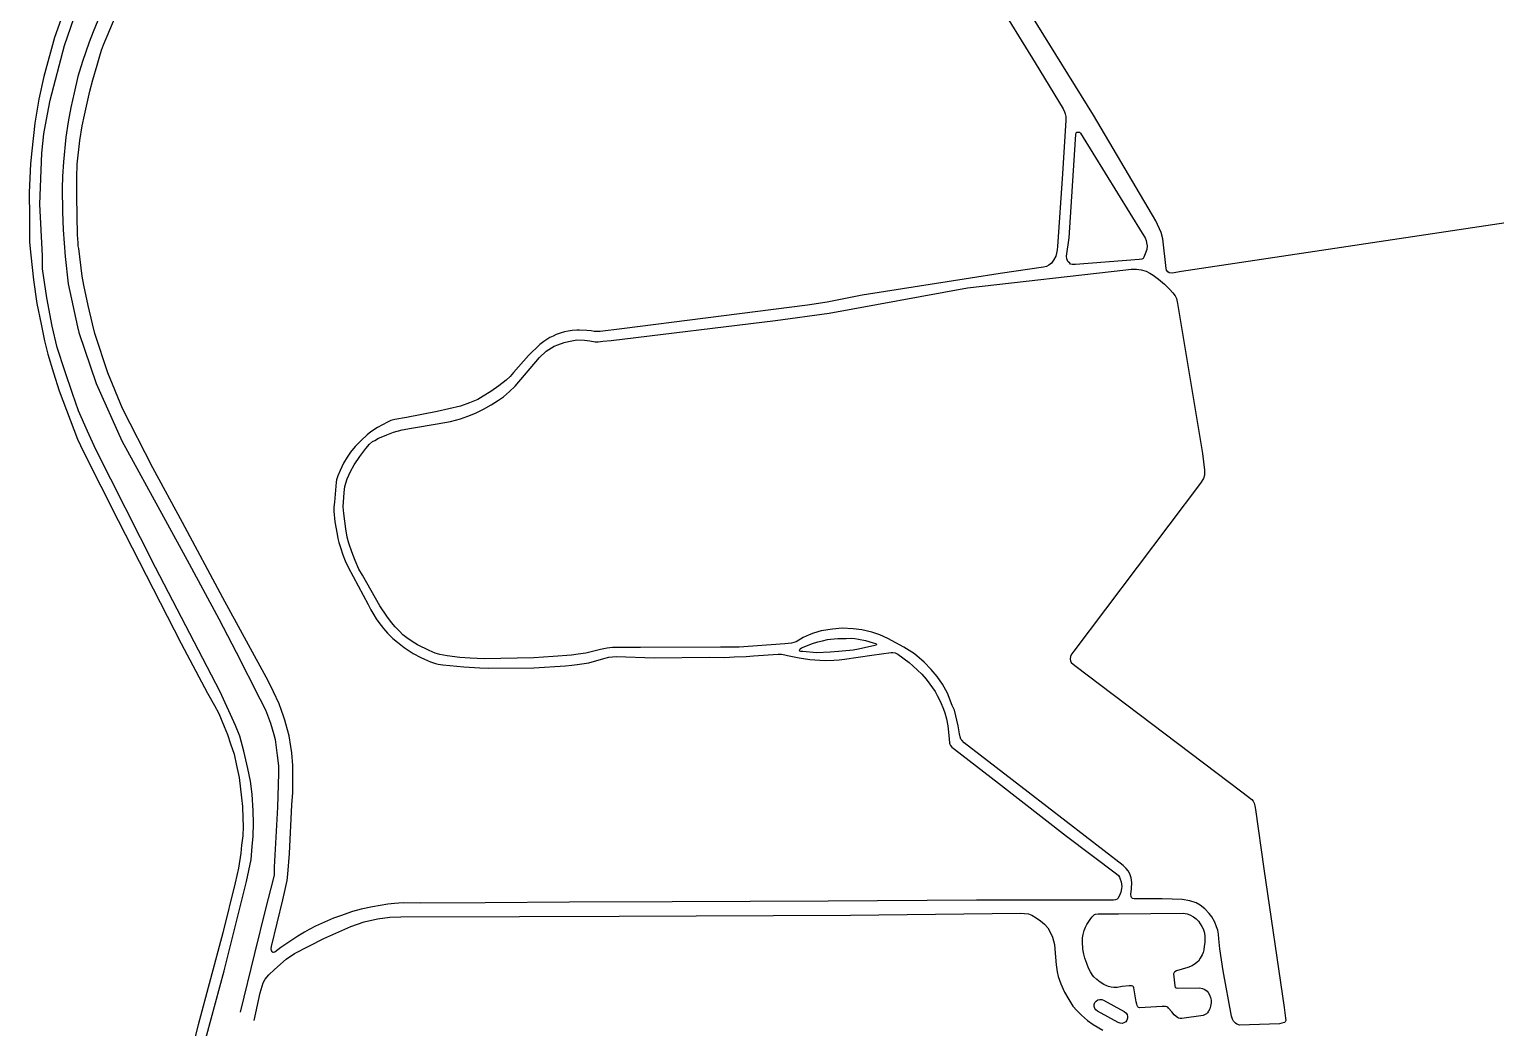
# Model space of a CAD drawing. Header units: metres. Extents: x 2 to 659295185, y -28 to 1124222152.
# Drawn here: x 655871 to 656563, y 1125500 to 1125972 of the extents above; entities that cross this region are included whole.
import ezdxf

# ---------------------------------------------------------------- set-up
doc = ezdxf.new("R2010")
doc.units = ezdxf.units.M
doc.header["$MEASUREMENT"] = 0
doc.layers.add('MANZANA', color=30, linetype='CONTINUOUS')

msp = doc.modelspace()

# ---------------------------------------------------------------- linework, layer by layer
at = {"layer": 'MANZANA', "lineweight": -2}
for p, q in [((656307.6802, 1126018.3022), (656345.974, 1125955.8749)), ((655906.2396, 1125964.4432), (655915.2358, 1125985.8288)), ((655887.8348, 1125964.0333), (655893.7801, 1125981.3098)), ((655905.5139, 1125980.37), (655901.391, 1125970.502)), ((655901.391, 1125970.502), (655899.445, 1125965.633)), ((655881.0485, 1125938.2285), (655887.8348, 1125964.0333)), ((655899.445, 1125965.633), (655896.4105, 1125956.4348)), ((655904.5079, 1125959.1243), (655905.3738, 1125961.8937)), ((655905.3738, 1125961.8937), (655906.2396, 1125964.4432)), ((655896.4105, 1125956.4348), (655894.1429, 1125949.3463)), ((655901.2756, 1125947.8366), (655903.3205, 1125954.6952)), ((655903.3205, 1125954.6952), (655904.5079, 1125959.1243)), ((656345.974, 1125955.8749), (656359.2168, 1125934.1394)), ((655894.1429, 1125949.3463), (655892.4278, 1125941.7078)), ((655899.8738, 1125942.5177), (655901.2756, 1125947.8366)), ((655892.4278, 1125941.7078), (655890.8116, 1125934.7392)), ((655897.2928, 1125931.23), (655899.8738, 1125942.5177)), ((655879.7622, 1125931.6999), (655881.0485, 1125938.2285)), ((655890.8116, 1125934.7392), (655889.5252, 1125927.9806)), ((656359.2168, 1125934.1394), (656359.8764, 1125932.7097)), ((655878.1542, 1125922.4018), (655879.7622, 1125931.6999)), ((655889.5252, 1125927.9806), (655888.4615, 1125920.7921)), ((655896.2209, 1125926.131), (655897.2928, 1125931.23)), ((656360.4454, 1125928.8404), (656358.9117, 1125903.3956)), ((656359.8764, 1125932.7097), (656360.2145, 1125931.8198)), ((656360.2145, 1125931.8198), (656360.4372, 1125930.5001)), ((656360.4372, 1125930.5001), (656360.4454, 1125928.8404)), ((655877.2059, 1125913.2236), (655878.1542, 1125922.4018)), ((655888.4615, 1125920.7921), (655887.4143, 1125909.1744)), ((655895.1489, 1125919.1624), (655896.2209, 1125926.131)), ((656365.0878, 1125919.6823), (656365.1868, 1125922.1118)), ((656365.1868, 1125922.1118), (656365.4012, 1125922.7817)), ((656365.4012, 1125922.7817), (656365.6238, 1125923.1116)), ((656365.6238, 1125923.1116), (656366.0608, 1125923.2216)), ((656366.0608, 1125923.2216), (656366.6051, 1125923.2216)), ((656366.6051, 1125923.2216), (656366.9349, 1125923.1216)), ((656366.9349, 1125923.1216), (656367.3719, 1125922.6717)), ((656367.3719, 1125922.6717), (656396.5127, 1125875.4713)), ((655876.2164, 1125889.2185), (655877.2059, 1125913.2236)), ((655893.8873, 1125908.0947), (655895.1489, 1125919.1624)), ((656362.1111, 1125873.3217), (656365.0878, 1125919.6823)), ((655887.4143, 1125909.1744), (655886.9031, 1125902.2059)), ((655893.6976, 1125901.676), (655893.8873, 1125908.0947)), ((655886.9031, 1125902.2059), (655886.8124, 1125896.677)), ((655893.7389, 1125892.7178), (655893.6976, 1125901.676)), ((656358.9117, 1125903.3956), (656356.5451, 1125869.1026)), ((655886.8124, 1125896.677), (655886.9773, 1125885.4993)), ((655893.9203, 1125874.6915), (655893.7389, 1125892.7178)), ((655877.4203, 1125864.7835), (655876.2164, 1125889.2185)), ((655886.9773, 1125885.4993), (655887.2329, 1125876.991)), ((655887.2329, 1125876.991), (655888.1647, 1125864.3836)), ((655894.2666, 1125870.9322), (655893.9203, 1125874.6915)), ((656360.8412, 1125864.5835), (656362.1111, 1125873.3217)), ((656396.5127, 1125875.4713), (656397.9393, 1125873.2618)), ((656397.9393, 1125873.2618), (656398.3845, 1125871.942)), ((656398.3845, 1125871.942), (656398.6072, 1125870.9422)), ((655877.4533, 1125858.6947), (655877.4203, 1125864.7835)), ((655894.382, 1125869.5025), (655894.2666, 1125870.9322)), ((655894.6129, 1125868.2828), (655894.382, 1125869.5025)), ((655896.2044, 1125855.1254), (655894.6129, 1125868.2828)), ((656355.6876, 1125864.6735), (656354.7063, 1125862.7839)), ((656356.1163, 1125866.0032), (656355.6876, 1125864.6735)), ((656356.4462, 1125867.5529), (656356.1163, 1125866.0032)), ((656356.5451, 1125869.1026), (656356.4462, 1125867.5529)), ((656397.9805, 1125865.6333), (656397.3291, 1125864.0836)), ((656398.6237, 1125867.7329), (656397.9805, 1125865.6333)), ((656398.6072, 1125870.9422), (656398.8381, 1125869.5025)), ((656398.8381, 1125869.5025), (656398.6237, 1125867.7329)), ((655879.589, 1125844.9875), (655877.4533, 1125858.6947)), ((655888.1647, 1125864.3836), (655889.6407, 1125851.5562)), ((656314.0048, 1125849.6666), (656388.8029, 1125858.0748)), ((656349.9072, 1125859.3346), (656329.4245, 1125856.4852)), ((656351.3255, 1125859.7845), (656349.9072, 1125859.3346)), ((656352.4222, 1125860.3444), (656351.3255, 1125859.7845)), ((656353.7333, 1125861.3442), (656352.4222, 1125860.3444)), ((656354.7063, 1125862.7839), (656353.7333, 1125861.3442)), ((656360.9566, 1125863.3638), (656360.8412, 1125864.5835)), ((656361.1793, 1125862.5939), (656360.9566, 1125863.3638)), ((656361.3937, 1125862.044), (656361.1793, 1125862.5939)), ((656362.276, 1125861.2742), (656361.3937, 1125862.044)), ((656362.6058, 1125860.8343), (656362.276, 1125861.2742)), ((656363.4881, 1125860.7243), (656362.6058, 1125860.8343)), ((656365.0219, 1125860.7343), (656363.4881, 1125860.7243)), ((656395.1439, 1125862.9638), (656365.0219, 1125860.7343)), ((656388.8029, 1125858.0748), (656391.3261, 1125858.4148)), ((656391.3261, 1125858.4148), (656393.8411, 1125858.5348)), ((656393.8411, 1125858.5348), (656396.0345, 1125858.2148)), ((656396.3478, 1125863.1938), (656395.1439, 1125862.9638)), ((656396.0345, 1125858.2148), (656398.3433, 1125857.445)), ((656396.9992, 1125863.5237), (656396.3478, 1125863.1938)), ((656397.3291, 1125864.0836), (656396.9992, 1125863.5237)), ((655889.6407, 1125851.5562), (655894.0027, 1125831.2303)), ((655896.9877, 1125850.9263), (655896.2044, 1125855.1254)), ((655899.1069, 1125841.3183), (655896.9877, 1125850.9263)), ((656315.522, 1125854.2056), (656264.2824, 1125846.2373)), ((656329.4245, 1125856.4852), (656315.522, 1125854.2056)), ((656398.3433, 1125857.445), (656400.0997, 1125856.5751)), ((656400.0997, 1125856.5751), (656401.7488, 1125855.5854)), ((656401.7488, 1125855.5854), (656404.1649, 1125853.7157)), ((656404.1649, 1125853.7157), (656407.0262, 1125851.4062)), ((656407.0262, 1125851.4062), (656409.335, 1125849.0867)), ((655882.0628, 1125831.6202), (655879.589, 1125844.9875)), ((656264.2824, 1125846.2373), (656247.8566, 1125842.9579)), ((656248.7554, 1125837.769), (656314.0048, 1125849.6666)), ((656409.335, 1125849.0867), (656410.9842, 1125847.327)), ((656410.9842, 1125847.327), (656412.0891, 1125845.8973)), ((656412.0891, 1125845.8973), (656412.6416, 1125844.5676)), ((656412.6416, 1125844.5676), (656413.0869, 1125842.2481)), ((655901.0117, 1125832.7), (655899.1069, 1125841.3183)), ((656238.5553, 1125841.4782), (656190.3666, 1125835.2995)), ((656223.4654, 1125834.2297), (656248.7554, 1125837.769)), ((656247.8566, 1125842.9579), (656238.5553, 1125841.4782)), ((656413.0869, 1125842.2481), (656424.9114, 1125771.4125)), ((655884.4046, 1125821.4523), (655882.0628, 1125831.6202)), ((655894.0027, 1125831.2303), (655894.6706, 1125828.5808)), ((655902.2321, 1125828.1709), (655901.0117, 1125832.7)), ((656150.9432, 1125830.2605), (656140.6524, 1125829.1107)), ((656145.9298, 1125824.8116), (656223.4654, 1125834.2297)), ((656190.3666, 1125835.2995), (656150.9432, 1125830.2605)), ((655894.6706, 1125828.5808), (655902.7763, 1125804.5057)), ((655908.2351, 1125809.5047), (655902.2321, 1125828.1709)), ((656114.0513, 1125824.3417), (656112.196, 1125822.902)), ((656116.8879, 1125826.2413), (656114.0513, 1125824.3417)), ((656118.4216, 1125826.9112), (656116.8879, 1125826.2413)), ((656119.9471, 1125827.5811), (656118.4216, 1125826.9112)), ((656121.8107, 1125828.2509), (656119.9471, 1125827.5811)), ((656120.7387, 1125822.712), (656123.6907, 1125823.8318)), ((656123.7814, 1125828.8108), (656121.8107, 1125828.2509)), ((656123.6907, 1125823.8318), (656125.7687, 1125824.3917)), ((656125.645, 1125829.1507), (656123.7814, 1125828.8108)), ((656127.3931, 1125829.4907), (656125.645, 1125829.1507)), ((656125.7687, 1125824.3917), (656129.603, 1125825.0716)), ((656129.6937, 1125829.7206), (656127.3931, 1125829.4907)), ((656129.603, 1125825.0716), (656133.2229, 1125824.8716)), ((656131.0048, 1125829.7306), (656129.6937, 1125829.7206)), ((656134.4021, 1125829.5207), (656131.0048, 1125829.7306)), ((656133.2229, 1125824.8716), (656135.8533, 1125824.6616)), ((656136.4883, 1125829.3107), (656134.4021, 1125829.5207)), ((656135.8533, 1125824.6616), (656138.2611, 1125824.2317)), ((656137.8076, 1125829.0907), (656136.4883, 1125829.3107)), ((656139.0115, 1125828.9908), (656137.8076, 1125829.0907)), ((656138.2611, 1125824.2317), (656139.7949, 1125824.2317)), ((656140.6524, 1125829.1107), (656139.0115, 1125828.9908)), ((656139.7949, 1125824.2317), (656141.8811, 1125824.4717)), ((656141.8811, 1125824.4717), (656145.9298, 1125824.8116)), ((655888.0657, 1125810.5245), (655884.4046, 1125821.4523)), ((656106.8445, 1125817.6731), (656099.7613, 1125809.6847)), ((656100.5529, 1125803.276), (656111.9981, 1125816.7033)), ((656112.196, 1125822.902), (656106.8445, 1125817.6731)), ((656111.9981, 1125816.7033), (656115.1645, 1125819.7027)), ((656115.1645, 1125819.7027), (656117.6795, 1125821.3723)), ((656117.6795, 1125821.3723), (656118.9906, 1125822.0422)), ((656118.9906, 1125822.0422), (656120.7387, 1125822.712)), ((655891.6197, 1125799.6967), (655888.0657, 1125810.5245)), ((655915.211, 1125792.6182), (655908.2351, 1125809.5047)), ((656099.7613, 1125809.6847), (656098.2358, 1125807.7951)), ((655902.7763, 1125804.5057), (655914.9472, 1125777.4613)), ((656092.8843, 1125803.346), (656089.0582, 1125800.6765)), ((656096.3805, 1125806.1254), (656092.8843, 1125803.346)), ((656098.2358, 1125807.7951), (656096.3805, 1125806.1254)), ((656097.939, 1125800.7165), (656100.5529, 1125803.276)), ((655894.5057, 1125791.6384), (655891.6197, 1125799.6967)), ((656082.9398, 1125796.9973), (656079.0065, 1125795.3276)), ((656085.4547, 1125798.447), (656082.9398, 1125796.9973)), ((656089.0582, 1125800.6765), (656085.4547, 1125798.447)), ((656089.1984, 1125794.4878), (656092.6946, 1125796.5974)), ((656092.6946, 1125796.5974), (656094.9869, 1125798.267)), ((656094.9869, 1125798.267), (656097.939, 1125800.7165)), ((655898.7111, 1125782.0303), (655894.5057, 1125791.6384)), ((655929.5753, 1125764.6939), (655915.211, 1125792.6182)), ((656063.7929, 1125791.2784), (656049.2308, 1125788.449)), ((656074.7351, 1125793.7579), (656063.7929, 1125791.2784)), ((656079.0065, 1125795.3276), (656074.7351, 1125793.7579)), ((656074.7681, 1125787.7892), (656078.1572, 1125789.0189)), ((656078.1572, 1125789.0189), (656081.7689, 1125790.4686)), ((656081.7689, 1125790.4686), (656085.5949, 1125792.3682)), ((656085.5949, 1125792.3682), (656089.1984, 1125794.4878)), ((655902.6939, 1125773.3121), (655898.7111, 1125782.0303)), ((656032.4999, 1125781.7404), (656030.6446, 1125780.1807)), ((656035.6663, 1125783.74), (656032.4999, 1125781.7404)), ((656040.3665, 1125786.3095), (656035.6663, 1125783.74)), ((656041.9002, 1125786.9793), (656040.3665, 1125786.3095)), ((656043.7555, 1125787.4292), (656041.9002, 1125786.9793)), ((656043.1288, 1125781.4504), (656047.2847, 1125782.5802)), ((656049.2308, 1125788.449), (656043.7555, 1125787.4292)), ((656047.2847, 1125782.5802), (656051.6633, 1125783.48)), ((656051.6633, 1125783.48), (656063.7105, 1125785.5196)), ((656063.7105, 1125785.5196), (656070.0598, 1125786.5494)), ((656070.0598, 1125786.5494), (656074.7681, 1125787.7892)), ((655914.9472, 1125777.4613), (655934.6135, 1125741.5986)), ((656025.0787, 1125774.7318), (656022.9018, 1125772.0724)), ((656027.808, 1125777.6212), (656025.0787, 1125774.7318)), ((656030.6446, 1125780.1807), (656027.808, 1125777.6212)), ((656030.0097, 1125773.762), (656031.865, 1125775.8716)), ((656031.865, 1125775.8716), (656033.2833, 1125777.0913)), ((656033.2833, 1125777.0913), (656034.2645, 1125777.6512)), ((656034.2645, 1125777.6512), (656036.1281, 1125778.661)), ((656036.1281, 1125778.661), (656038.0989, 1125779.4409)), ((656038.0989, 1125779.4409), (656039.9542, 1125780.2207)), ((656039.9542, 1125780.2207), (656043.1288, 1125781.4504)), ((655930.8781, 1125717.6934), (655902.6939, 1125773.3121)), ((656021.2608, 1125769.7428), (656019.521, 1125766.8634)), ((656022.9018, 1125772.0724), (656021.2608, 1125769.7428)), ((656024.5674, 1125766.1036), (656027.1814, 1125770.1028)), ((656027.1814, 1125770.1028), (656030.0097, 1125773.762)), ((656424.9114, 1125771.4125), (656425.9257, 1125763.5641)), ((655943.6097, 1125738.8791), (655929.5753, 1125764.6939)), ((656016.9235, 1125760.8746), (656016.2721, 1125758.995)), ((656017.8965, 1125763.4241), (656016.9235, 1125760.8746)), ((656019.521, 1125766.8634), (656017.8965, 1125763.4241)), ((656021.3103, 1125759.4549), (656022.8276, 1125762.8942)), ((656022.8276, 1125762.8942), (656024.5674, 1125766.1036)), ((656425.9421, 1125761.2346), (656425.5051, 1125759.5749)), ((656425.9257, 1125763.5641), (656425.9421, 1125761.2346)), ((656016.0577, 1125757.8852), (656015.2249, 1125748.4772)), ((656016.2721, 1125758.995), (656016.0577, 1125757.8852)), ((656019.9168, 1125753.0362), (656020.2301, 1125755.9156)), ((656020.2301, 1125755.9156), (656021.3103, 1125759.4549)), ((656424.0951, 1125757.4653), (656364.1808, 1125678.1315)), ((656425.5051, 1125759.5749), (656424.0951, 1125757.4653)), ((656015.2249, 1125748.4772), (656015.0105, 1125746.0476)), ((656019.3973, 1125746.2876), (656019.9168, 1125753.0362)), ((655934.6135, 1125741.5986), (655946.7596, 1125719.4231)), ((656015.0105, 1125746.0476), (656015.0187, 1125744.168)), ((656015.0187, 1125744.168), (656015.4805, 1125739.189)), ((656019.7354, 1125743.1882), (656019.3973, 1125746.2876)), ((656020.6424, 1125735.8997), (656019.7354, 1125743.1882)), ((655962.6082, 1125703.3463), (655943.6097, 1125738.8791)), ((656015.4805, 1125739.189), (656016.4948, 1125733.3302)), ((656016.4948, 1125733.3302), (656016.8328, 1125731.3406)), ((656021.3186, 1125731.9205), (656020.6424, 1125735.8997)), ((656016.8328, 1125731.3406), (656017.3853, 1125729.361)), ((656017.3853, 1125729.361), (656018.0532, 1125727.0415)), ((656018.0532, 1125727.0415), (656019.2736, 1125723.6122)), ((656022.1019, 1125729.0511), (656021.3186, 1125731.9205)), ((656023.4295, 1125725.0719), (656022.1019, 1125729.0511)), ((655946.7596, 1125719.4231), (655960.6786, 1125693.3884)), ((656019.2736, 1125723.6122), (656020.2713, 1125720.7428)), ((656020.2713, 1125720.7428), (656021.7144, 1125717.7634)), ((656024.988, 1125720.9827), (656023.4295, 1125725.0719)), ((656026.7526, 1125716.9036), (656024.988, 1125720.9827)), ((655961.2723, 1125658.8754), (655930.8781, 1125717.6934)), ((656021.7144, 1125717.7634), (656031.1064, 1125700.107)), ((656028.5254, 1125714.0342), (656026.7526, 1125716.9036)), ((656036.6971, 1125699.5771), (656028.5254, 1125714.0342)), ((655983.9237, 1125664.1743), (655962.6082, 1125703.3463)), ((656031.1064, 1125700.107), (656032.4257, 1125697.6775)), ((656040.0037, 1125694.6181), (656036.6971, 1125699.5771)), ((655960.6786, 1125693.3884), (655968.8585, 1125677.7116)), ((656032.4257, 1125697.6775), (656033.8605, 1125695.258)), ((656033.8605, 1125695.258), (656034.9654, 1125693.3784)), ((656034.9654, 1125693.3784), (656036.1776, 1125691.6187)), ((656042.2053, 1125691.6387), (656040.0037, 1125694.6181)), ((656043.9699, 1125689.5491), (656042.2053, 1125691.6387)), ((656036.1776, 1125691.6187), (656038.3875, 1125688.8593)), ((656038.3875, 1125688.8593), (656040.3665, 1125686.6597)), ((656040.3665, 1125686.6597), (656042.8979, 1125684.1203)), ((656045.9489, 1125687.5696), (656043.9699, 1125689.5491)), ((656047.5981, 1125685.9099), (656045.9489, 1125687.5696)), ((656049.3627, 1125684.3702), (656047.5981, 1125685.9099)), ((656239.3469, 1125685.8699), (656236.5021, 1125684.5302)), ((656241.3177, 1125686.6597), (656239.3469, 1125685.8699)), ((656244.9294, 1125687.6695), (656241.3177, 1125686.6597)), ((656250.2892, 1125688.5793), (656244.9294, 1125687.6695)), ((656254.8904, 1125688.9293), (656250.2892, 1125688.5793)), ((656260.044, 1125688.7293), (656254.8904, 1125688.9293)), ((656264.2082, 1125688.1894), (656260.044, 1125688.7293)), ((656268.9248, 1125687.1096), (656264.2082, 1125688.1894)), ((656272.6519, 1125685.9099), (656268.9248, 1125687.1096)), ((656276.3873, 1125684.1602), (656272.6519, 1125685.9099)), ((656042.8979, 1125684.1203), (656044.9841, 1125682.3606)), ((656044.9841, 1125682.3606), (656048.1753, 1125679.8311)), ((656048.1753, 1125679.8311), (656052.4631, 1125677.0917)), ((656052.0014, 1125682.7305), (656049.3627, 1125684.3702)), ((656054.5246, 1125681.1908), (656052.0014, 1125682.7305)), ((656060.0163, 1125678.4514), (656054.5246, 1125681.1908)), ((656062.8694, 1125677.2417), (656060.0163, 1125678.4514)), ((656140.7679, 1125678.9113), (656133.9815, 1125677.2217)), ((656144.0497, 1125679.5912), (656140.7679, 1125678.9113)), ((656146.4575, 1125679.8211), (656144.0497, 1125679.5912)), ((656149.6322, 1125679.8411), (656146.4575, 1125679.8211)), ((656159.7168, 1125679.8811), (656149.6322, 1125679.8411)), ((656197.5158, 1125680.0511), (656159.7168, 1125679.8811)), ((656206.2811, 1125680.0911), (656197.5158, 1125680.0511)), ((656227.8605, 1125681.5108), (656206.2811, 1125680.0911)), ((656230.9279, 1125681.8507), (656227.8605, 1125681.5108)), ((656233.2285, 1125682.5306), (656230.9279, 1125681.8507)), ((656236.5021, 1125684.5302), (656233.2285, 1125682.5306)), ((656234.7787, 1125678.6614), (656234.8859, 1125678.9913)), ((656234.7787, 1125678.4414), (656234.7787, 1125678.6614)), ((656234.8859, 1125678.1115), (656234.7787, 1125678.4414)), ((656234.8859, 1125678.9913), (656235.1003, 1125679.2212)), ((656235.323, 1125678.0015), (656234.8859, 1125678.1115)), ((656235.1003, 1125679.2212), (656235.76, 1125679.6612)), ((656236.3125, 1125677.8915), (656235.323, 1125678.0015)), ((656235.76, 1125679.6612), (656240.8972, 1125681.7907)), ((656242.7772, 1125677.3716), (656236.3125, 1125677.8915)), ((656240.8972, 1125681.7907), (656243.4121, 1125682.5706)), ((656243.4121, 1125682.5706), (656245.6055, 1125683.0205)), ((656245.6055, 1125683.0205), (656247.9061, 1125683.5904)), ((656247.9061, 1125683.5904), (656249.4316, 1125683.8203)), ((656253.1835, 1125677.9715), (656249.242, 1125677.6216)), ((656249.4316, 1125683.8203), (656251.188, 1125683.9303)), ((656251.188, 1125683.9303), (656252.8289, 1125684.0503)), ((656252.8289, 1125684.0503), (656256.7787, 1125684.1802)), ((656260.0852, 1125678.6614), (656253.1835, 1125677.9715)), ((656256.7787, 1125684.1802), (656259.1864, 1125684.1902)), ((656259.1864, 1125684.1902), (656260.8274, 1125684.0903)), ((656262.6085, 1125679.1213), (656260.0852, 1125678.6614)), ((656260.8274, 1125684.0903), (656262.5837, 1125683.7603)), ((656262.5837, 1125683.7603), (656265.981, 1125683.1105)), ((656270.3761, 1125680.8109), (656262.6085, 1125679.1213)), ((656265.981, 1125683.1105), (656269.6009, 1125682.1307)), ((656269.6009, 1125682.1307), (656270.5904, 1125681.7007)), ((656270.9203, 1125681.0309), (656270.3761, 1125680.8109)), ((656270.5904, 1125681.7007), (656270.9203, 1125681.5908)), ((656270.9203, 1125681.5908), (656271.0275, 1125681.3708)), ((656271.0357, 1125681.2608), (656270.9203, 1125681.0309)), ((656271.0275, 1125681.3708), (656271.0357, 1125681.2608)), ((656284.0724, 1125679.9911), (656276.3873, 1125684.1602)), ((656289.0199, 1125676.8017), (656284.0724, 1125679.9911)), ((656364.1808, 1125678.1315), (656363.3067, 1125676.7917)), ((655968.8585, 1125677.7116), (655980.0234, 1125655.646)), ((656052.4631, 1125677.0917), (656056.083, 1125675.1121)), ((656056.083, 1125675.1121), (656057.7322, 1125674.3422)), ((656057.7322, 1125674.3422), (656060.5853, 1125673.1425)), ((656060.5853, 1125673.1425), (656063.0013, 1125672.3826)), ((656065.0628, 1125676.5918), (656062.8694, 1125677.2417)), ((656063.0013, 1125672.3826), (656064.2052, 1125672.0527)), ((656064.2052, 1125672.0527), (656066.3986, 1125671.7328)), ((656068.4601, 1125675.9419), (656065.0628, 1125676.5918)), ((656066.3986, 1125671.7328), (656076.3761, 1125670.773)), ((656074.3806, 1125675.1921), (656068.4601, 1125675.9419)), ((656079.3116, 1125674.8821), (656074.3806, 1125675.1921)), ((656085.8918, 1125674.5822), (656079.3116, 1125674.8821)), ((656109.3347, 1125674.9021), (656085.8918, 1125674.5822)), ((656118.4299, 1125675.612), (656109.3347, 1125674.9021)), ((656109.3594, 1125670.2631), (656124.2514, 1125671.2129)), ((656127.187, 1125676.3118), (656118.4299, 1125675.612)), ((656124.2514, 1125671.2129), (656127.3189, 1125671.5528)), ((656130.2544, 1125676.6518), (656127.187, 1125676.3118)), ((656127.3189, 1125671.5528), (656129.8421, 1125671.7828)), ((656129.8421, 1125671.7828), (656135.3174, 1125672.6926)), ((656133.9815, 1125677.2217), (656130.2544, 1125676.6518)), ((656135.3174, 1125672.6926), (656142.4253, 1125674.6122)), ((656142.4253, 1125674.6122), (656144.7259, 1125675.2821)), ((656144.7259, 1125675.2821), (656146.474, 1125675.512)), ((656146.474, 1125675.512), (656148.453, 1125675.632)), ((656148.453, 1125675.632), (656166.2063, 1125674.9321)), ((656166.2063, 1125674.9321), (656192.4941, 1125675.2721)), ((656192.4941, 1125675.2721), (656199.5113, 1125675.1921)), ((656199.5113, 1125675.1921), (656203.8898, 1125675.432)), ((656203.8898, 1125675.432), (656209.5877, 1125675.682)), ((656209.5877, 1125675.682), (656212.985, 1125675.9119)), ((656212.985, 1125675.9119), (656224.7023, 1125676.7418)), ((656224.7023, 1125676.7418), (656226.236, 1125676.7418)), ((656226.236, 1125676.7418), (656227.7698, 1125676.4218)), ((656227.7698, 1125676.4218), (656229.0891, 1125676.0919)), ((656229.0891, 1125676.0919), (656234.5726, 1125674.9021)), ((656234.5726, 1125674.9021), (656239.6191, 1125674.2623)), ((656239.6191, 1125674.2623), (656244.3274, 1125673.9523)), ((656249.242, 1125677.6216), (656242.7772, 1125677.3716)), ((656244.3274, 1125673.9523), (656246.9579, 1125673.7424)), ((656246.9579, 1125673.7424), (656250.9076, 1125673.8723)), ((656250.9076, 1125673.8723), (656253.5298, 1125673.9923)), ((656253.5298, 1125673.9923), (656256.053, 1125674.3322)), ((656256.053, 1125674.3322), (656268.8588, 1125676.2718)), ((656268.8588, 1125676.2718), (656277.954, 1125677.5216)), ((656277.954, 1125677.5216), (656278.828, 1125677.5316)), ((656278.828, 1125677.5316), (656279.9247, 1125677.3116)), ((656279.9247, 1125677.3116), (656280.4772, 1125677.0917)), ((656280.4772, 1125677.0917), (656281.1286, 1125676.6518)), ((656281.1286, 1125676.6518), (656286.5214, 1125672.7026)), ((656286.5214, 1125672.7026), (656288.2778, 1125671.2629)), ((656288.2778, 1125671.2629), (656290.4794, 1125669.1733)), ((656293.5304, 1125672.9525), (656289.0199, 1125676.8017)), ((656296.8287, 1125669.5332), (656293.5304, 1125672.9525)), ((656362.6553, 1125675.692), (656362.4409, 1125674.3622)), ((656362.4409, 1125674.3622), (656362.6635, 1125673.5824)), ((656363.3067, 1125676.7917), (656362.6553, 1125675.692)), ((656362.6635, 1125673.5824), (656362.9934, 1125672.8126)), ((656362.9934, 1125672.8126), (656364.758, 1125671.3828)), ((656364.758, 1125671.3828), (656443.4728, 1125611.785)), ((655986.4716, 1125658.8854), (655983.9237, 1125664.1743)), ((656076.3761, 1125670.773), (656083.9375, 1125670.2531)), ((656083.9375, 1125670.2531), (656088.2089, 1125670.0531)), ((656088.2089, 1125670.0531), (656109.3594, 1125670.2631)), ((656290.4794, 1125669.1733), (656292.5656, 1125667.1937)), ((656292.5656, 1125667.1937), (656294.5529, 1125664.8842)), ((656294.5529, 1125664.8842), (656296.3175, 1125662.5646)), ((656299.8055, 1125666.2339), (656296.8287, 1125669.5332)), ((656302.2297, 1125662.5946), (656299.8055, 1125666.2339)), ((655968.5699, 1125642.9886), (655961.2723, 1125658.8754)), ((655989.1268, 1125653.2465), (655986.4716, 1125658.8854)), ((656296.3175, 1125662.5646), (656298.7418, 1125659.0354)), ((656298.7418, 1125659.0354), (656299.7313, 1125657.2757)), ((656299.7313, 1125657.2757), (656301.2815, 1125654.1863)), ((656304.5551, 1125658.2855), (656302.2297, 1125662.5946)), ((656306.8804, 1125652.5467), (656304.5551, 1125658.2855)), ((655980.0234, 1125655.646), (655982.6703, 1125650.4571)), ((655982.6703, 1125650.4571), (655985.1111, 1125644.1684)), ((655990.2317, 1125650.0472), (655989.1268, 1125653.2465)), ((656301.2815, 1125654.1863), (656302.7245, 1125650.757)), ((656302.7245, 1125650.757), (656303.277, 1125648.9974)), ((656307.8782, 1125650.2272), (656306.8804, 1125652.5467)), ((656309.6593, 1125642.8287), (656307.8782, 1125650.2272)), ((655985.1111, 1125644.1684), (655986.6695, 1125638.8595)), ((655991.2295, 1125647.3977), (655990.2317, 1125650.0472)), ((655991.7902, 1125645.6281), (655991.2295, 1125647.3977)), ((655992.3427, 1125643.7585), (655991.7902, 1125645.6281)), ((655993.9011, 1125638.1196), (655992.3427, 1125643.7585)), ((656303.277, 1125648.9974), (656304.1675, 1125646.118)), ((656304.1675, 1125646.118), (656304.7282, 1125642.8087)), ((655970.6726, 1125638.0196), (655968.5699, 1125642.9886)), ((655972.5691, 1125630.8411), (655970.6726, 1125638.0196)), ((655986.6695, 1125638.8595), (655987.2302, 1125636.43)), ((655987.2302, 1125636.43), (655988.2445, 1125628.9115)), ((655994.6927, 1125633.1506), (655993.9011, 1125638.1196)), ((656304.7282, 1125642.8087), (656305.4126, 1125636.7299)), ((656305.4126, 1125636.7299), (656305.5363, 1125634.6203)), ((656310.22, 1125639.1794), (656309.6593, 1125642.8287)), ((656310.558, 1125637.7397), (656310.22, 1125639.1794)), ((656310.8961, 1125636.6399), (656310.558, 1125637.7397)), ((656311.3332, 1125636.09), (656310.8961, 1125636.6399)), ((655974.4657, 1125622.6628), (655972.5691, 1125630.8411)), ((655995.1463, 1125630.1612), (655994.6927, 1125633.1506)), ((655995.608, 1125624.0825), (655995.1463, 1125630.1612)), ((656305.5363, 1125634.6203), (656305.7507, 1125634.1804)), ((656305.7507, 1125634.1804), (656306.0888, 1125633.5206)), ((656306.0888, 1125633.5206), (656306.633, 1125632.8607)), ((656306.633, 1125632.8607), (656307.9524, 1125631.8709)), ((656307.9524, 1125631.8709), (656328.6247, 1125615.8142)), ((656312.5453, 1125634.8803), (656311.3332, 1125636.09)), ((656342.6674, 1125611.565), (656312.5453, 1125634.8803)), ((655975.7026, 1125616.694), (655974.4657, 1125622.6628)), ((655988.2445, 1125628.9115), (655988.8135, 1125623.9425)), ((655988.8135, 1125623.9425), (655988.9371, 1125620.4032)), ((655995.6245, 1125619.6534), (655995.608, 1125624.0825)), ((655976.4942, 1125610.6152), (655975.7026, 1125616.694)), ((655988.9371, 1125620.4032), (655988.3517, 1125604.4765)), ((655995.5586, 1125611.3651), (655995.6245, 1125619.6534)), ((656328.6247, 1125615.8142), (656360.7258, 1125590.8492)), ((655976.9642, 1125602.7668), (655976.4942, 1125610.6152)), ((655995.138, 1125605.6062), (655995.5586, 1125611.3651)), ((656387.5248, 1125576.9221), (656342.6674, 1125611.565)), ((656443.4728, 1125611.785), (656448.3049, 1125608.1557)), ((655976.9889, 1125596.908), (655976.9642, 1125602.7668)), ((655988.3517, 1125604.4765), (655986.8344, 1125576.1522)), ((655994.0413, 1125582.6009), (655995.138, 1125605.6062)), ((656448.3049, 1125608.1557), (656448.8573, 1125607.2759)), ((656448.8573, 1125607.2759), (656449.3026, 1125606.3961)), ((656449.3026, 1125606.3961), (656449.6325, 1125605.1763)), ((656449.6325, 1125605.1763), (656449.9705, 1125603.4067)), ((656449.9705, 1125603.4067), (656453.9285, 1125575.4424)), ((655976.9065, 1125590.8192), (655976.9889, 1125596.908)), ((655976.4942, 1125585.8403), (655976.9065, 1125590.8192)), ((656360.7258, 1125590.8492), (656384.3666, 1125573.0329)), ((655975.9747, 1125579.7515), (655976.4942, 1125585.8403)), ((655993.3157, 1125572.8629), (655994.0413, 1125582.6009)), ((655973.8225, 1125569.4636), (655975.9747, 1125579.7515)), ((655986.8344, 1125576.1522), (655986.7437, 1125572.503)), ((656388.9595, 1125575.4924), (656387.5248, 1125576.9221)), ((656389.8336, 1125574.3826), (656388.9595, 1125575.4924)), ((656390.6087, 1125573.0629), (656389.8336, 1125574.3826)), ((656453.9285, 1125575.4424), (656463.535, 1125509.9057)), ((655963.1606, 1125527.2722), (655973.8225, 1125569.4636)), ((655986.5294, 1125571.0633), (655982.761, 1125556.4462)), ((655986.7437, 1125572.503), (655986.5294, 1125571.0633)), ((655992.0293, 1125565.5544), (655992.9941, 1125569.8735)), ((655992.9941, 1125569.8735), (655993.3157, 1125572.8629)), ((656384.3666, 1125573.0329), (656385.2489, 1125572.153)), ((656385.2489, 1125572.153), (656385.7931, 1125571.4932)), ((656385.7931, 1125571.4932), (656386.1312, 1125570.5034)), ((656386.1312, 1125570.5034), (656386.5765, 1125569.2836)), ((656386.5765, 1125569.2836), (656386.7991, 1125568.0739)), ((656386.7991, 1125568.0739), (656386.9146, 1125566.9641)), ((656391.2766, 1125571.0733), (656390.6087, 1125573.0629)), ((656391.6147, 1125568.8637), (656391.2766, 1125571.0733)), ((656391.4086, 1125565.9843), (656391.6147, 1125568.8637)), ((655985.5728, 1125538.7698), (655990.9574, 1125560.7954)), ((655990.9574, 1125560.7954), (655992.0293, 1125565.5544)), ((656248.3349, 1125560.1655), (656174.7078, 1125559.8356)), ((656318.3504, 1125560.5754), (656248.3349, 1125560.1655)), ((656382.9978, 1125560.6454), (656318.3504, 1125560.5754)), ((656383.979, 1125560.7554), (656382.9978, 1125560.6454)), ((656384.6387, 1125561.0953), (656383.979, 1125560.7554)), ((656384.9603, 1125561.4252), (656384.6387, 1125561.0953)), ((656385.8344, 1125562.755), (656384.9603, 1125561.4252)), ((656386.4858, 1125564.4146), (656385.8344, 1125562.755)), ((656386.8074, 1125566.0743), (656386.4858, 1125564.4146)), ((656386.9146, 1125566.9641), (656386.8074, 1125566.0743)), ((656391.2024, 1125563.2249), (656391.4086, 1125565.9843)), ((656391.3178, 1125562.335), (656391.2024, 1125563.2249)), ((656391.5322, 1125561.7852), (656391.3178, 1125562.335)), ((656391.9775, 1125561.3452), (656391.5322, 1125561.7852)), ((656392.7444, 1125561.2353), (656391.9775, 1125561.3452)), ((656406.0037, 1125561.1853), (656392.7444, 1125561.2353)), ((656415.3133, 1125560.8953), (656406.0037, 1125561.1853)), ((656418.9332, 1125560.2455), (656415.3133, 1125560.8953)), ((656421.9017, 1125559.2657), (656418.9332, 1125560.2455)), ((655982.761, 1125556.4462), (655977.5909, 1125535.4105)), ((656023.85, 1125555.1965), (656018.0532, 1125553.1769)), ((656027.8988, 1125556.3163), (656023.85, 1125555.1965)), ((656033.2668, 1125557.446), (656027.8988, 1125556.3163)), ((656040.4902, 1125558.6958), (656033.2668, 1125557.446)), ((656043.5576, 1125559.0357), (656040.4902, 1125558.6958)), ((656047.7218, 1125559.2757), (656043.5576, 1125559.0357)), ((656055.8274, 1125559.2057), (656047.7218, 1125559.2757)), ((656086.3948, 1125559.3357), (656055.8274, 1125559.2057)), ((656126.2799, 1125559.6256), (656086.3948, 1125559.3357)), ((656174.7078, 1125559.8356), (656126.2799, 1125559.6256)), ((656149.6486, 1125553.0869), (656258.8813, 1125553.5668)), ((656258.8813, 1125553.5668), (656339.0887, 1125554.4766)), ((656339.0887, 1125554.4766), (656342.8158, 1125554.0467)), ((656342.8158, 1125554.0467), (656344.3495, 1125553.5068)), ((656344.3495, 1125553.5068), (656346.4357, 1125552.2971)), ((656372.9461, 1125552.747), (656373.4986, 1125553.2969)), ((656373.4986, 1125553.2969), (656373.9274, 1125553.7468)), ((656373.9274, 1125553.7468), (656374.4798, 1125553.9667)), ((656374.4798, 1125553.9667), (656375.6837, 1125554.0867)), ((656375.6837, 1125554.0867), (656385.3231, 1125554.1267)), ((656385.3231, 1125554.1267), (656415.8905, 1125554.3767)), ((656415.8905, 1125554.3767), (656417.754, 1125554.0467)), ((656417.754, 1125554.0467), (656418.9662, 1125553.6168)), ((656418.9662, 1125553.6168), (656420.7225, 1125552.737)), ((656423.8724, 1125558.1659), (656421.9017, 1125559.2657)), ((656426.0741, 1125556.4062), (656423.8724, 1125558.1659)), ((656428.1685, 1125554.3167), (656426.0741, 1125556.4062)), ((656429.3807, 1125552.667), (656428.1685, 1125554.3167)), ((656003.2932, 1125546.6982), (656001.0998, 1125545.4685)), ((656006.3524, 1125548.3679), (656003.2932, 1125546.6982)), ((656014.7714, 1125552.0571), (656006.3524, 1125548.3679)), ((656010.2114, 1125542.4091), (656023.009, 1125548.2179)), ((656018.0532, 1125553.1769), (656014.7714, 1125552.0571)), ((656023.009, 1125548.2179), (656029.2428, 1125550.3475)), ((656029.2428, 1125550.3475), (656035.5921, 1125551.7072)), ((656035.5921, 1125551.7072), (656041.3972, 1125552.507)), ((656041.3972, 1125552.507), (656046.5426, 1125552.637)), ((656046.5426, 1125552.637), (656102.6391, 1125552.887)), ((656102.6391, 1125552.887), (656149.6486, 1125553.0869)), ((656346.4357, 1125552.2971), (656348.5219, 1125550.8674)), ((656348.5219, 1125550.8674), (656350.3937, 1125549.2177)), ((656350.3937, 1125549.2177), (656351.9357, 1125547.4581)), ((656351.9357, 1125547.4581), (656353.2633, 1125545.1385)), ((656369.1448, 1125546.2083), (656369.7962, 1125547.758)), ((656369.7962, 1125547.758), (656370.4476, 1125549.0877)), ((656370.4476, 1125549.0877), (656371.3134, 1125550.5274)), ((656371.3134, 1125550.5274), (656372.1875, 1125551.8572)), ((656372.1875, 1125551.8572), (656372.9461, 1125552.747)), ((656420.7225, 1125552.737), (656421.9347, 1125551.7472)), ((656421.9347, 1125551.7472), (656423.0314, 1125550.6474)), ((656423.0314, 1125550.6474), (656423.9137, 1125549.4277)), ((656423.9137, 1125549.4277), (656424.6888, 1125548.2179)), ((656424.6888, 1125548.2179), (656425.2413, 1125547.0082)), ((656425.2413, 1125547.0082), (656425.6865, 1125545.5685)), ((656430.8154, 1125550.2375), (656429.3807, 1125552.667)), ((656431.5906, 1125548.028), (656430.8154, 1125550.2375)), ((656432.143, 1125546.4783), (656431.5906, 1125548.028)), ((656432.4811, 1125544.5987), (656432.143, 1125546.4783)), ((655998.0406, 1125543.5789), (655989.9596, 1125538.2299)), ((656001.0998, 1125545.4685), (655998.0406, 1125543.5789)), ((656003.1035, 1125538.8398), (656010.2114, 1125542.4091)), ((656353.2633, 1125545.1385), (656354.1456, 1125543.1489)), ((656354.1456, 1125543.1489), (656355.0361, 1125539.6197)), ((656355.0361, 1125539.6197), (656355.3825, 1125535.5305)), ((656368.2872, 1125540.9994), (656368.3944, 1125542.769)), ((656368.5263, 1125537.4601), (656368.2872, 1125540.9994)), ((656368.3944, 1125542.769), (656368.716, 1125544.4287)), ((656368.716, 1125544.4287), (656369.1448, 1125546.2083)), ((656425.6865, 1125545.5685), (656426.0164, 1125543.9088)), ((656426.0329, 1125540.5895), (656425.8267, 1125538.8198)), ((656426.0164, 1125543.9088), (656426.14, 1125542.1392)), ((656426.14, 1125542.1392), (656426.0329, 1125540.5895)), ((656432.712, 1125542.3891), (656432.4811, 1125544.5987)), ((656433.1738, 1125537.5301), (656432.712, 1125542.3891)), ((655977.5909, 1125535.4105), (655970.8128, 1125507.6262)), ((655985.3584, 1125537.5501), (655985.5728, 1125538.7698)), ((655985.5811, 1125536.7702), (655985.3584, 1125537.5501)), ((655985.8037, 1125536.3303), (655985.5811, 1125536.7702)), ((655986.0264, 1125536.0004), (655985.8037, 1125536.3303)), ((655986.3562, 1125535.8904), (655986.0264, 1125536.0004)), ((655986.5706, 1125535.8904), (655986.3562, 1125535.8904)), ((655987.1231, 1125536.0104), (655986.5706, 1125535.8904)), ((655986.9334, 1125527.8221), (655992.5076, 1125532.7111)), ((655989.9596, 1125538.2299), (655987.1231, 1125536.0104)), ((655992.5076, 1125532.7111), (655996.4326, 1125535.3805)), ((655996.4326, 1125535.3805), (656003.1035, 1125538.8398)), ((656355.3825, 1125535.5305), (656355.8442, 1125530.0016)), ((656368.9716, 1125535.0306), (656368.5263, 1125537.4601)), ((656369.4169, 1125533.151), (656368.9716, 1125535.0306)), ((656370.3074, 1125530.7215), (656369.4169, 1125533.151)), ((656423.8724, 1125533.171), (656423.0066, 1125531.8412)), ((656424.8537, 1125534.7307), (656423.8724, 1125533.171)), ((656425.2907, 1125535.8304), (656424.8537, 1125534.7307)), ((656425.6123, 1125537.1602), (656425.2907, 1125535.8304)), ((656425.8267, 1125538.8198), (656425.6123, 1125537.1602)), ((656434.6415, 1125527.2522), (656433.1738, 1125537.5301)), ((655952.9193, 1125489.5199), (655963.1606, 1125527.2722)), ((655984.3195, 1125525.2626), (655986.9334, 1125527.8221)), ((656355.8442, 1125530.0016), (656356.4132, 1125526.6823)), ((656356.4132, 1125526.6823), (656356.8585, 1125524.4727)), ((656371.1897, 1125528.4019), (656370.3074, 1125530.7215)), ((656372.0803, 1125526.7523), (656371.1897, 1125528.4019)), ((656373.0698, 1125525.2026), (656372.0803, 1125526.7523)), ((656411.5202, 1125526.4823), (656411.3058, 1125525.8225)), ((656411.3058, 1125525.8225), (656411.883, 1125520.0736)), ((656411.85, 1125526.8123), (656411.5202, 1125526.4823)), ((656412.6169, 1125527.1522), (656411.85, 1125526.8123)), ((656418.0839, 1125528.7219), (656412.6169, 1125527.1522)), ((656420.0546, 1125529.6217), (656418.0839, 1125528.7219)), ((656421.6955, 1125530.7315), (656420.0546, 1125529.6217)), ((656423.0066, 1125531.8412), (656421.6955, 1125530.7315)), ((656438.682, 1125505.8065), (656434.6415, 1125527.2522)), ((655980.1883, 1125516.8443), (655981.5983, 1125521.4934)), ((655981.5983, 1125521.4934), (655982.5713, 1125523.273)), ((655982.5713, 1125523.273), (655984.3195, 1125525.2626)), ((656356.8585, 1125524.4727), (656358.0789, 1125521.0534)), ((656358.0789, 1125521.0534), (656359.8517, 1125517.1842)), ((656373.7295, 1125524.4328), (656373.0698, 1125525.2026)), ((656375.0488, 1125523.113), (656373.7295, 1125524.4328)), ((656376.5908, 1125521.9033), (656375.0488, 1125523.113)), ((656378.3471, 1125520.6935), (656376.5908, 1125521.9033)), ((656379.7737, 1125520.1536), (656378.3471, 1125520.6935)), ((656380.5488, 1125519.8237), (656379.7737, 1125520.1536)), ((656381.8599, 1125519.4938), (656380.5488, 1125519.8237)), ((656383.1792, 1125519.3938), (656381.8599, 1125519.4938)), ((656384.7129, 1125519.3938), (656383.1792, 1125519.3938)), ((656387.0135, 1125519.7437), (656384.7129, 1125519.3938)), ((656390.4026, 1125520.1936), (656387.0135, 1125519.7437)), ((656391.4993, 1125520.0936), (656390.4026, 1125520.1936)), ((656392.1589, 1125519.9837), (656391.4993, 1125520.0936)), ((656392.3816, 1125519.6537), (656392.1589, 1125519.9837)), ((656392.6042, 1125519.2138), (656392.3816, 1125519.6537)), ((656393.7256, 1125512.5752), (656392.6042, 1125519.2138)), ((656411.883, 1125520.0736), (656412.1056, 1125519.4038)), ((656412.1056, 1125519.4038), (656412.5427, 1125519.1838)), ((656412.5427, 1125519.1838), (656412.9797, 1125519.0838)), ((656412.9797, 1125519.0838), (656423.5014, 1125519.2338)), ((656423.5014, 1125519.2338), (656425.0351, 1125518.9139)), ((656425.0351, 1125518.9139), (656426.1318, 1125518.364)), ((655977.4012, 1125503.777), (655980.1883, 1125516.8443)), ((656359.8517, 1125517.1842), (656361.839, 1125513.655)), ((656361.839, 1125513.655), (656363.818, 1125510.4556)), ((656373.8944, 1125511.3854), (656374.2242, 1125512.2752)), ((656374.2242, 1125512.2752), (656374.7684, 1125512.9351)), ((656374.7684, 1125512.9351), (656375.6425, 1125513.495)), ((656375.6425, 1125513.495), (656376.5166, 1125513.7249)), ((656376.5166, 1125513.7249), (656377.3906, 1125513.7249)), ((656377.3906, 1125513.7249), (656378.2729, 1125513.395)), ((656378.2729, 1125513.395), (656388.0442, 1125508.0161)), ((656393.9483, 1125511.4754), (656393.7256, 1125512.5752)), ((656426.1318, 1125518.364), (656427.1213, 1125517.5941)), ((656427.1213, 1125517.5941), (656427.6738, 1125516.9343)), ((656427.6738, 1125516.9343), (656428.3334, 1125515.8245)), ((656428.3334, 1125515.8245), (656428.7787, 1125514.6148)), ((656428.7787, 1125514.6148), (656429.0014, 1125513.395)), ((656429.0096, 1125512.0753), (656428.7952, 1125510.5256)), ((656429.0014, 1125513.395), (656429.0096, 1125512.0753)), ((656363.818, 1125510.4556), (656365.5826, 1125508.476)), ((656365.5826, 1125508.476), (656367.7842, 1125506.2765)), ((656367.7842, 1125506.2765), (656370.7527, 1125503.737)), ((656373.9026, 1125510.3956), (656373.8944, 1125511.3854)), ((656374.1253, 1125509.5058), (656373.9026, 1125510.3956)), ((656374.6777, 1125508.736), (656374.1253, 1125509.5058)), ((656375.3374, 1125508.1861), (656374.6777, 1125508.736)), ((656385.2242, 1125502.8072), (656375.3374, 1125508.1861)), ((656388.0442, 1125508.0161), (656388.8194, 1125507.3562)), ((656388.8194, 1125507.3562), (656389.3718, 1125506.5864)), ((656389.5945, 1125504.8167), (656389.2729, 1125503.9369)), ((656389.3718, 1125506.5864), (656389.5945, 1125505.7066)), ((656389.5945, 1125505.7066), (656389.5945, 1125504.8167)), ((656394.1709, 1125510.8155), (656393.9483, 1125511.4754)), ((656394.5007, 1125510.2556), (656394.1709, 1125510.8155)), ((656394.8306, 1125509.9257), (656394.5007, 1125510.2556)), ((656395.2676, 1125509.8257), (656394.8306, 1125509.9257)), ((656405.8965, 1125510.4256), (656395.2676, 1125509.8257)), ((656407.5374, 1125510.3156), (656405.8965, 1125510.4256)), ((656408.1971, 1125510.2057), (656407.5374, 1125510.3156)), ((656408.6341, 1125509.9957), (656408.1971, 1125510.2057)), ((656408.964, 1125509.6558), (656408.6341, 1125509.9957)), ((656410.5142, 1125507.7861), (656408.964, 1125509.6558)), ((656411.6109, 1125506.4664), (656410.5142, 1125507.7861)), ((656412.4932, 1125505.5866), (656411.6109, 1125506.4664)), ((656413.1528, 1125505.1467), (656412.4932, 1125505.5866)), ((656413.6971, 1125504.8167), (656413.1528, 1125505.1467)), ((656414.3567, 1125504.7068), (656413.6971, 1125504.8167)), ((656425.3072, 1125506.0865), (656415.239, 1125504.7068)), ((656426.2967, 1125506.5264), (656425.3072, 1125506.0865)), ((656426.8409, 1125506.8663), (656426.2967, 1125506.5264)), ((656427.278, 1125507.4162), (656426.8409, 1125506.8663)), ((656427.8222, 1125508.1961), (656427.278, 1125507.4162)), ((656428.3664, 1125509.3058), (656427.8222, 1125508.1961)), ((656428.7952, 1125510.5256), (656428.3664, 1125509.3058)), ((656439.119, 1125504.3768), (656438.682, 1125505.8065)), ((656463.535, 1125509.9057), (656464.2111, 1125504.8167)), ((656464.2111, 1125504.8167), (656464.2194, 1125503.707)), ((656370.7527, 1125503.737), (656373.3914, 1125501.8773)), ((656373.3914, 1125501.8773), (656377.8936, 1125499.1279)), ((656386.0982, 1125502.4772), (656385.2242, 1125502.8072)), ((656386.9805, 1125502.3772), (656386.0982, 1125502.4772)), ((656387.8546, 1125502.7072), (656386.9805, 1125502.3772)), ((656388.7287, 1125503.1571), (656387.8546, 1125502.7072)), ((656389.2729, 1125503.9369), (656388.7287, 1125503.1571)), ((656415.239, 1125504.7068), (656414.3567, 1125504.7068)), ((656439.6715, 1125503.377), (656439.119, 1125504.3768)), ((656440.5538, 1125502.4972), (656439.6715, 1125503.377)), ((656441.1063, 1125502.0573), (656440.5538, 1125502.4972)), ((656442.4256, 1125501.6274), (656441.1063, 1125502.0573)), ((656461.3745, 1125502.2573), (656442.4256, 1125501.6274)), ((656462.4712, 1125502.4872), (656461.3745, 1125502.2573)), ((656463.6751, 1125502.8272), (656462.4712, 1125502.4872)), ((656463.9967, 1125503.1571), (656463.6751, 1125502.8272)), ((656464.2194, 1125503.707), (656463.9967, 1125503.1571))]:
    msp.add_line(p, q, dxfattribs=at)
at = {"layer": 'MANZANA', "linetype": 'Continuous', "lineweight": -2}
for p, q in [((655893.0627, 1125995.4669), (655883.1017, 1125967.8825)), ((655883.1017, 1125967.8825), (655878.0388, 1125949.4962)), ((655878.0388, 1125949.4962), (655875.7794, 1125938.6484)), ((655875.7794, 1125938.6484), (655873.8581, 1125927.3607)), ((655873.8581, 1125927.3607), (655872.3821, 1125914.3034)), ((655872.3821, 1125914.3034), (655871.8626, 1125908.2246)), ((655871.8626, 1125908.2246), (655871.2607, 1125894.7274)), ((655871.2607, 1125894.7274), (655871.3184, 1125883.2197)), ((655871.3184, 1125883.2197), (655871.3679, 1125871.2822)), ((655871.3679, 1125871.2822), (655871.9451, 1125865.0834)), ((655871.9451, 1125865.0834), (655873.1985, 1125853.3658)), ((655873.1985, 1125853.3658), (655874.7817, 1125842.2081)), ((655874.7817, 1125842.2081), (655876.7937, 1125832.4801)), ((655876.7937, 1125832.4801), (655878.4758, 1125824.6317)), ((655878.4758, 1125824.6317), (655880.0343, 1125818.3429)), ((655880.0343, 1125818.3429), (655882.5987, 1125809.5047)), ((655882.5987, 1125809.5047), (655885.3693, 1125801.1064)), ((655885.3693, 1125801.1064), (655894.0192, 1125778.2511)), ((655894.0192, 1125778.2511), (655896.897, 1125772.2923)), ((655896.897, 1125772.2923), (655913.2485, 1125739.7389)), ((655913.2485, 1125739.7389), (655942.983, 1125681.6907)), ((655942.983, 1125681.6907), (655955.3518, 1125658.3055)), ((655955.3518, 1125658.3055), (655958.6666, 1125652.4567)), ((655958.6666, 1125652.4567), (655960.6539, 1125648.7075)), ((655960.6539, 1125648.7075), (655963.2019, 1125642.6287)), ((655963.2019, 1125642.6287), (655964.7521, 1125638.7695)), ((655964.7521, 1125638.7695), (655966.1951, 1125634.3504)), ((655966.1951, 1125634.3504), (655967.8608, 1125629.4914)), ((655967.8608, 1125629.4914), (655969.0894, 1125624.1825)), ((655969.0894, 1125624.1825), (655970.3263, 1125618.4436)), ((655970.3263, 1125618.4436), (655971.4642, 1125608.9356)), ((655971.4642, 1125608.9356), (655971.8105, 1125604.7364)), ((655971.8105, 1125604.7364), (655972.0496, 1125599.3175)), ((655972.1733, 1125595.3383), (655971.9754, 1125590.9092)), ((655972.0496, 1125599.3175), (655972.1733, 1125595.3383)), ((655971.9754, 1125590.9092), (655971.4477, 1125586.4801)), ((655971.1344, 1125582.7209), (655969.9635, 1125575.6423)), ((655971.4477, 1125586.4801), (655971.1344, 1125582.7209)), ((655969.9635, 1125575.6423), (655968.4627, 1125568.7737)), ((655968.4627, 1125568.7737), (655962.5339, 1125545.1885)), ((655962.5339, 1125545.1885), (655951.0063, 1125501.6774)), ((655951.0063, 1125501.6774), (655946.6937, 1125485.0608))]:
    msp.add_line(p, q, dxfattribs=at)
at = {"layer": 'MANZANA', "lineweight": -2}
msp.add_lwpolyline([(656583.8418, 1125882.7098), (656415.1071, 1125857.415), (656410.6131, 1125856.6151), (656409.302, 1125856.7251), (656408.5352, 1125857.275), (656407.9827, 1125857.9349), (656407.7601, 1125858.8147), (656406.2758, 1125872.7419), (656405.3853, 1125875.7313), (656402.9445, 1125881.2501), (656373.4738, 1125931.22), (656291.1473, 1126064.1329)], dxfattribs=at)

doc.saveas('drawing.dxf')
